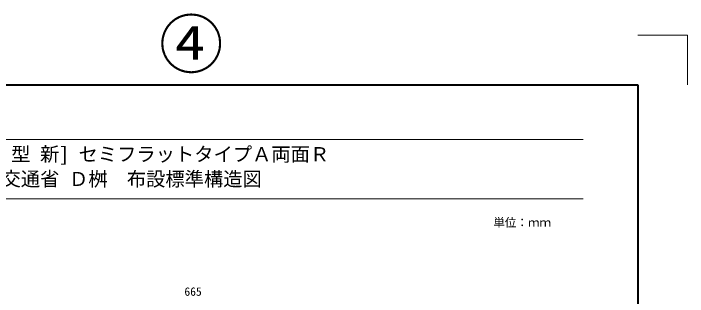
# Model space of a CAD drawing. Units: millimetres at full size, sheet at 1:20; details may follow other scales. Extents: x 77366 to 95666, y -7115 to 5664.
# Drawn here: x 83550 to 86266, y -2229 to -1087 of the extents above; entities that cross this region are included whole.
import ezdxf
from ezdxf.enums import TextEntityAlignment as Align

# ---------------------------------------------------------------- set-up
doc = ezdxf.new("R2010")
doc.units = ezdxf.units.MM
doc.header["$LTSCALE"] = 20
for name, color, linetype, lineweight in [('Defpoints_2', 8, 'Continuous', 0), ('図枠', 7, 'Continuous', 5), ('寸法線', 7, 'Continuous', 13), ('補助線', 8, 'Continuous', 13)]:
    doc.layers.add(name, color=color, linetype=linetype, lineweight=lineweight)
doc.styles.add('ＭＳ ゴシック', font='')
doc.styles.get('ＭＳ ゴシック').set_extended_font_data('MS Gothic')

msp = doc.modelspace()

# ---------------------------------------------------------------- linework, layer by layer
at = {"layer": 'Defpoints_2', "color": 7, "lineweight": 13}
for p, q in [((86065.8, -1175.36), (86265.8, -1175.36)), ((86265.8, -1175.36), (86265.8, -1375.36))]:
    msp.add_line(p, q, dxfattribs=at)
at = {"layer": '図枠', "lineweight": 40}
for p, q in [((82465.8, -1375.36), (86065.8, -1375.36)), ((86065.8, -1375.36), (86065.8, -6915.36))]:
    msp.add_line(p, q, dxfattribs=at)
at = {"layer": '図枠', "lineweight": 13}
for p, q in [((82685.8, -1595.36), (85845.8, -1595.36)), ((82685.8, -1835.36), (85845.8, -1835.36))]:
    msp.add_line(p, q, dxfattribs=at)

# ---------------------------------------------------------------- texts
at = {"layer": '図枠', "style": 'ＭＳ ゴシック'}
for s, p in [('Ｌ形縁塊 [国土交通省Ⅰ型 新] セミフラットタイプＡ両面Ｒ', (82685.8, -1626.51)), ('（排水孔無し）＋ 国土交通省 Ｄ桝\u3000布設標準構造図 ', (82685.8, -1726.51))]:
    msp.add_text(s, height=56.96, dxfattribs=at).set_placement(p, align=Align.TOP_LEFT)
msp.add_text('単位：ｍｍ', height=34.18, dxfattribs=at).set_placement((85599.53, -1931.06), align=Align.MIDDLE_CENTER)
at = {"layer": '寸法線', "style": 'ＭＳ ゴシック'}
msp.add_text('665', height=34.18, dxfattribs=at).set_placement((84273.3, -2209.29), align=Align.MIDDLE_CENTER)
at = {"layer": '補助線', "color": 1, "style": 'ＭＳ ゴシック'}
msp.add_text('④', height=189.9, dxfattribs=at).set_placement((84265.8, -1116.36), align=Align.TOP_CENTER)

doc.saveas('drawing.dxf')
